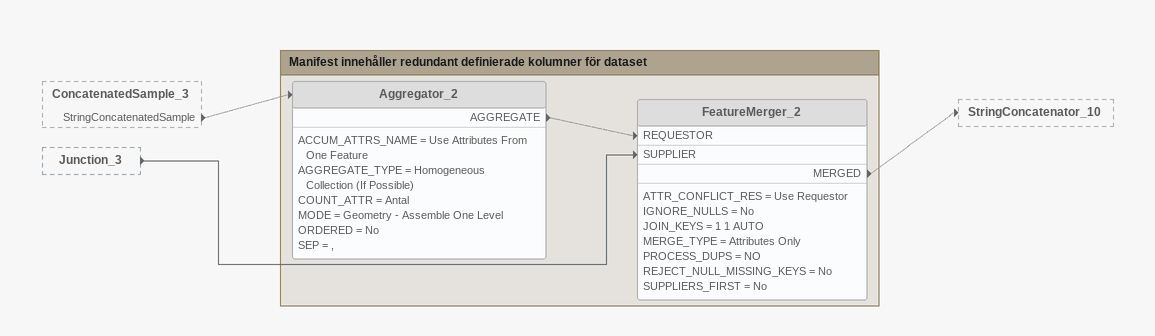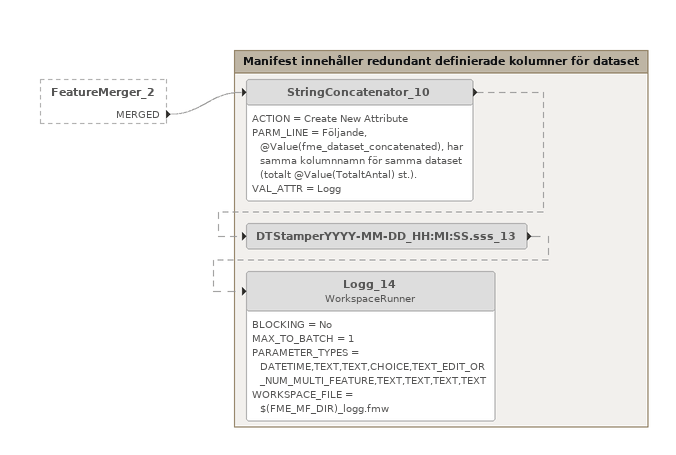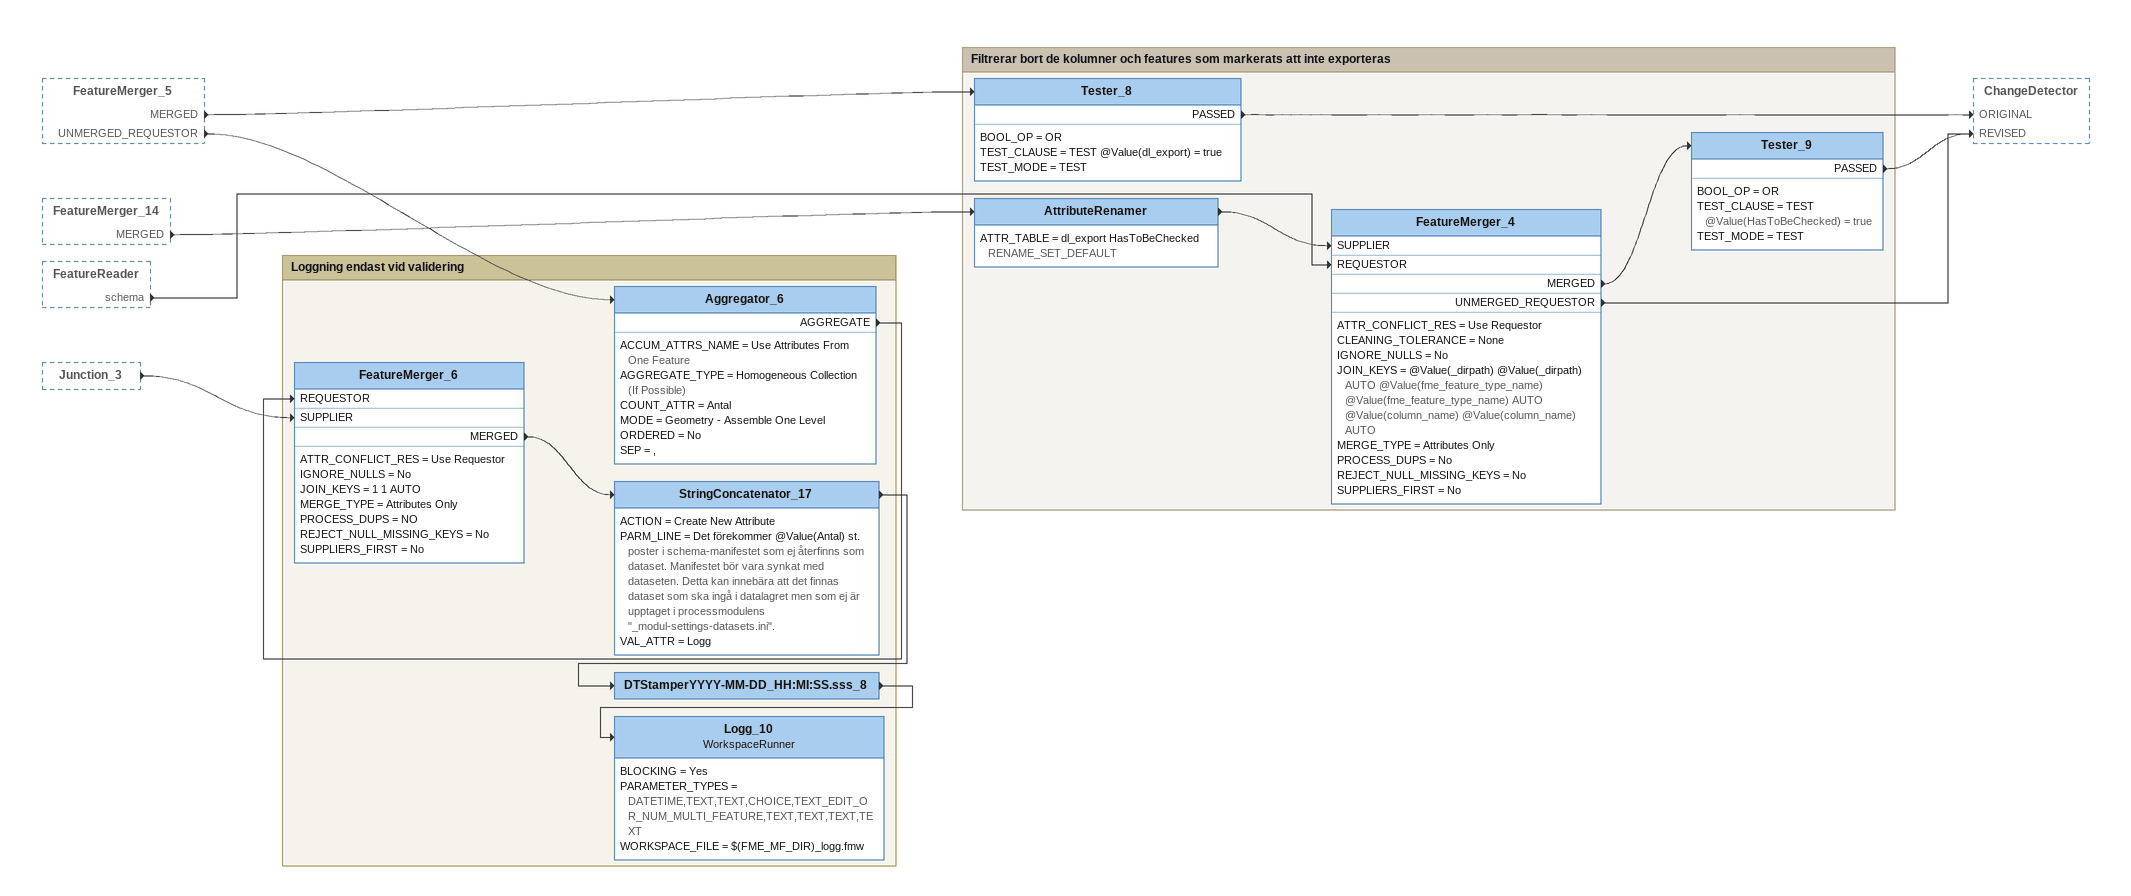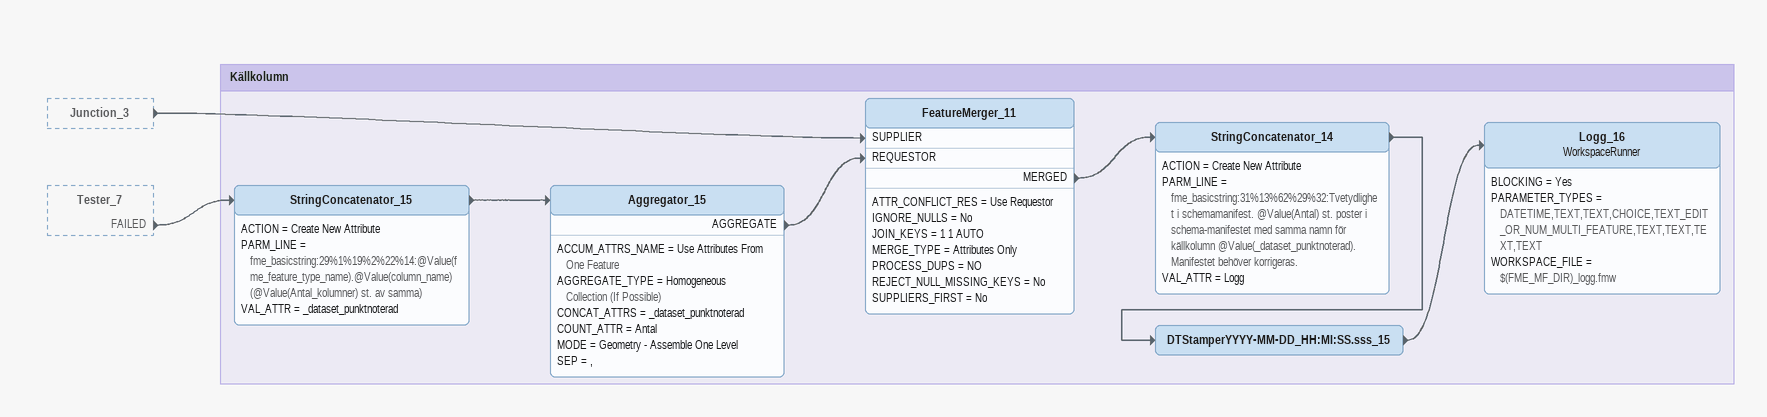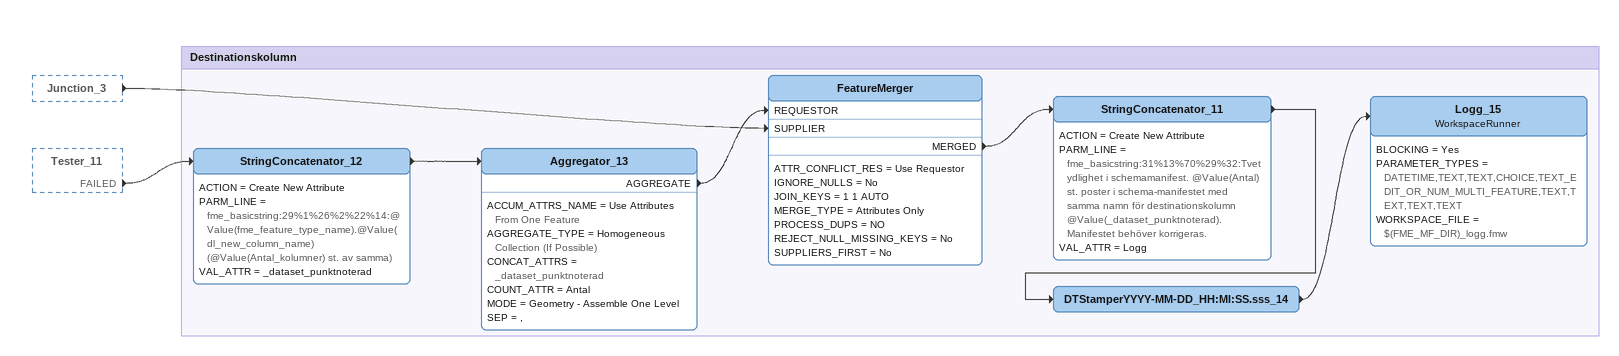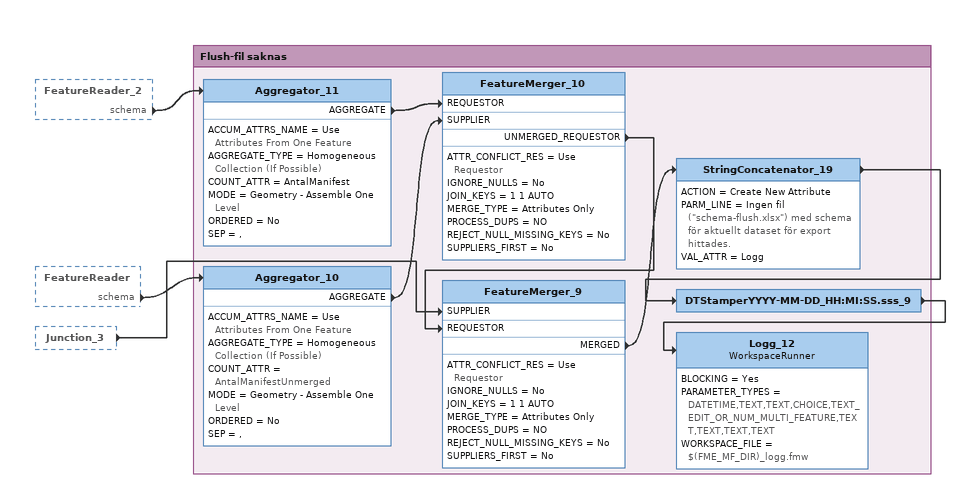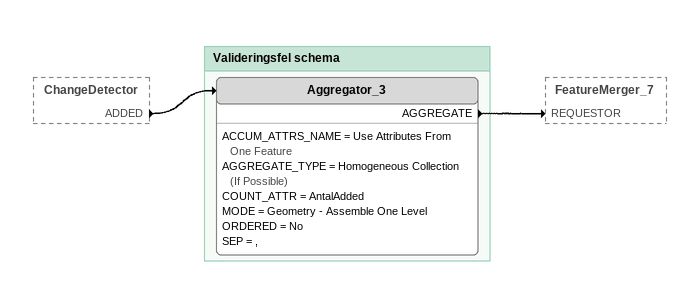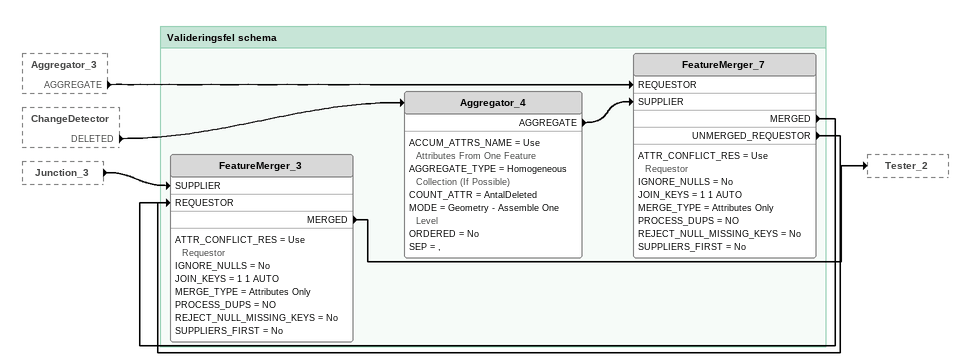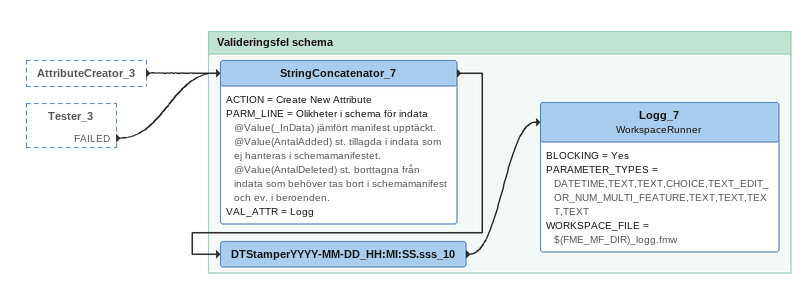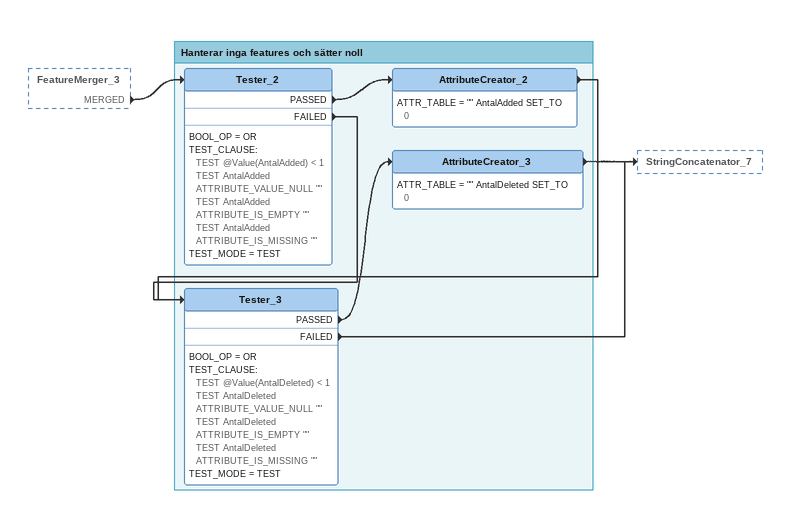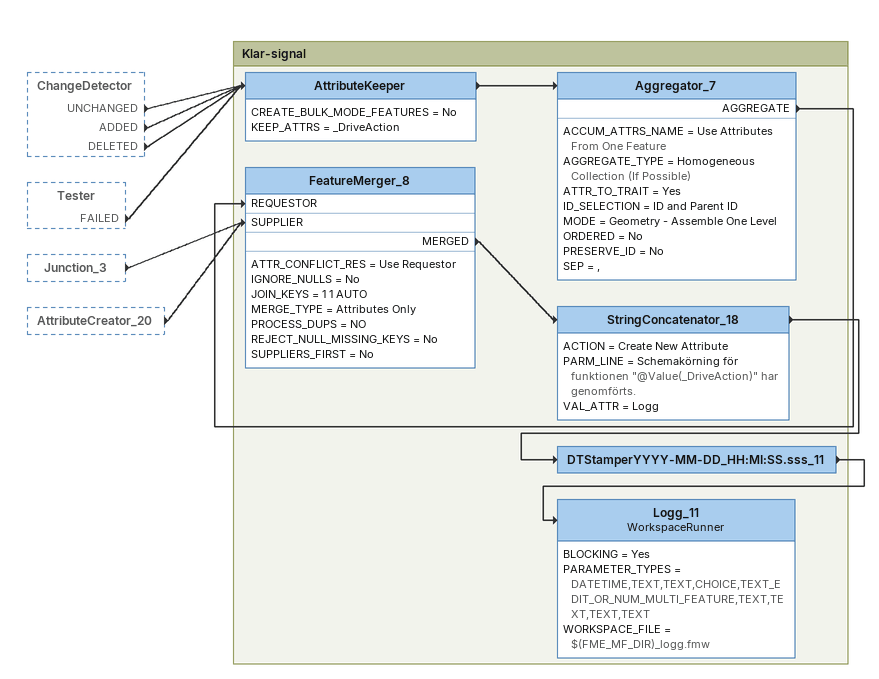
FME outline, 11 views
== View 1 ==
ConcatenatedSample_3 [outside]
    StringConcatenatedSample -> Aggregator_2 [off]
Junction_3 [outside]
    -> FeatureMerger_2 [SUPPLIER]

Bookmark: Manifest innehåller redundant definierade kolumner för dataset
Aggregator_2 [off]
    ACCUM_ATTRS_NAME = Use Attributes From One Feature
    AGGREGATE_TYPE = Homogeneous Collection (If Possible)
    COUNT_ATTR = Antal
    MODE = Geometry - Assemble One Level
    ORDERED = No
    SEP = ,
    AGGREGATE -> FeatureMerger_2 [REQUESTOR] [off]
FeatureMerger_2 [off]
    ATTR_CONFLICT_RES = Use Requestor
    IGNORE_NULLS = No
    JOIN_KEYS = 1 1 AUTO
    MERGE_TYPE = Attributes Only
    PROCESS_DUPS = NO
    REJECT_NULL_MISSING_KEYS = No
    SUPPLIERS_FIRST = No
    MERGED -> StringConcatenator_10 [off]

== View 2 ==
FeatureMerger_2 [outside]
    MERGED -> StringConcatenator_10 [off]

Bookmark: Manifest innehåller redundant definierade kolumner för dataset
StringConcatenator_10 [off]
    ACTION = Create New Attribute
    PARM_LINE = Följande, @Value(fme_dataset_concatenated), har samma kolumnnamn för samma dataset (totalt @Value(TotaltAntal) st.).
    VAL_ATTR = Logg
    -> DTStamperYYYY-MM-DD_HH:MI:SS.sss_13 [off]
DTStamperYYYY-MM-DD_HH:MI:SS.sss_13 [off]
    -> Logg_14 [off]
Logg_14: WorkspaceRunner [off]
    BLOCKING = No
    MAX_TO_BATCH = 1
    PARAMETER_TYPES = DATETIME,TEXT,TEXT,CHOICE,TEXT_EDIT_OR_NUM_MULTI_FEATURE,TEXT,TEXT,TEXT,TEXT
    WORKSPACE_FILE = $(FME_MF_DIR)_logg.fmw

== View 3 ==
FeatureMerger_5 [outside]
    MERGED -> Tester_8
    UNMERGED_REQUESTOR -> Aggregator_6
FeatureMerger_14 [outside]
    MERGED -> AttributeRenamer
FeatureReader [outside]
    schema -> FeatureMerger_4 [REQUESTOR]
Junction_3 [outside]
    -> FeatureMerger_6 [SUPPLIER]

Bookmark: Filtrerar bort de kolumner och features som markerats att inte exporteras
AttributeRenamer
    ATTR_TABLE = dl_export HasToBeChecked RENAME_SET_DEFAULT
    -> FeatureMerger_4 [SUPPLIER]
Tester_8
    BOOL_OP = OR
    TEST_CLAUSE = TEST @Value(dl_export) = true
    TEST_MODE = TEST
    PASSED -> ChangeDetector [ORIGINAL]
FeatureMerger_4
    ATTR_CONFLICT_RES = Use Requestor
    CLEANING_TOLERANCE = None
    IGNORE_NULLS = No
    JOIN_KEYS = @Value(_dirpath) @Value(_dirpath) AUTO @Value(fme_feature_type_name) @Value(fme_feature_type_name) AUTO @Value(column_name) @Value(column_name) AUTO
    MERGE_TYPE = Attributes Only
    PROCESS_DUPS = No
    REJECT_NULL_MISSING_KEYS = No
    SUPPLIERS_FIRST = No
    MERGED -> Tester_9
    UNMERGED_REQUESTOR -> ChangeDetector [REVISED]
Tester_9
    BOOL_OP = OR
    TEST_CLAUSE = TEST @Value(HasToBeChecked) = true
    TEST_MODE = TEST
    PASSED -> ChangeDetector [REVISED]

Bookmark: Loggning endast vid validering
Aggregator_6
    ACCUM_ATTRS_NAME = Use Attributes From One Feature
    AGGREGATE_TYPE = Homogeneous Collection (If Possible)
    COUNT_ATTR = Antal
    MODE = Geometry - Assemble One Level
    ORDERED = No
    SEP = ,
    AGGREGATE -> FeatureMerger_6 [REQUESTOR]
FeatureMerger_6
    ATTR_CONFLICT_RES = Use Requestor
    IGNORE_NULLS = No
    JOIN_KEYS = 1 1 AUTO
    MERGE_TYPE = Attributes Only
    PROCESS_DUPS = NO
    REJECT_NULL_MISSING_KEYS = No
    SUPPLIERS_FIRST = No
    MERGED -> StringConcatenator_17
StringConcatenator_17
    ACTION = Create New Attribute
    PARM_LINE = Det förekommer @Value(Antal) st. poster i schema-manifestet som ej återfinns som dataset. Manifestet bör vara synkat med dataseten. Detta kan innebära att det finnas dataset som ska ingå i datalagret men som ej är upptaget i processmodulens "_modul-settings-datasets.ini".
    VAL_ATTR = Logg
    -> DTStamperYYYY-MM-DD_HH:MI:SS.sss_8
DTStamperYYYY-MM-DD_HH:MI:SS.sss_8
    -> Logg_10
Logg_10: WorkspaceRunner
    BLOCKING = Yes
    PARAMETER_TYPES = DATETIME,TEXT,TEXT,CHOICE,TEXT_EDIT_OR_NUM_MULTI_FEATURE,TEXT,TEXT,TEXT,TEXT
    WORKSPACE_FILE = $(FME_MF_DIR)_logg.fmw

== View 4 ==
Junction_3 [outside]
    -> FeatureMerger_11 [SUPPLIER]
Tester_7 [outside]
    FAILED -> StringConcatenator_15

Bookmark: Källkolumn
StringConcatenator_15
    ACTION = Create New Attribute
    PARM_LINE = fme_basicstring:29%1%19%2%22%14:@Value(fme_feature_type_name).@Value(column_name) (@Value(Antal_kolumner) st. av samma)
    VAL_ATTR = _dataset_punktnoterad
    -> Aggregator_15
Aggregator_15
    ACCUM_ATTRS_NAME = Use Attributes From One Feature
    AGGREGATE_TYPE = Homogeneous Collection (If Possible)
    CONCAT_ATTRS = _dataset_punktnoterad
    COUNT_ATTR = Antal
    MODE = Geometry - Assemble One Level
    SEP = ,
    AGGREGATE -> FeatureMerger_11 [REQUESTOR]
FeatureMerger_11
    ATTR_CONFLICT_RES = Use Requestor
    IGNORE_NULLS = No
    JOIN_KEYS = 1 1 AUTO
    MERGE_TYPE = Attributes Only
    PROCESS_DUPS = NO
    REJECT_NULL_MISSING_KEYS = No
    SUPPLIERS_FIRST = No
    MERGED -> StringConcatenator_14
StringConcatenator_14
    ACTION = Create New Attribute
    PARM_LINE = fme_basicstring:31%13%62%29%32:Tvetydlighet i schemamanifest. @Value(Antal) st. poster i schema-manifestet med samma namn för källkolumn @Value(_dataset_punktnoterad). Manifestet behöver korrigeras.
    VAL_ATTR = Logg
    -> DTStamperYYYY-MM-DD_HH:MI:SS.sss_15
DTStamperYYYY-MM-DD_HH:MI:SS.sss_15
    -> Logg_16
Logg_16: WorkspaceRunner
    BLOCKING = Yes
    PARAMETER_TYPES = DATETIME,TEXT,TEXT,CHOICE,TEXT_EDIT_OR_NUM_MULTI_FEATURE,TEXT,TEXT,TEXT,TEXT
    WORKSPACE_FILE = $(FME_MF_DIR)_logg.fmw

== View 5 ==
Junction_3 [outside]
    -> FeatureMerger [SUPPLIER]
Tester_11 [outside]
    FAILED -> StringConcatenator_12

Bookmark: Destinationskolumn
StringConcatenator_12
    ACTION = Create New Attribute
    PARM_LINE = fme_basicstring:29%1%26%2%22%14:@Value(fme_feature_type_name).@Value(dl_new_column_name) (@Value(Antal_kolumner) st. av samma)
    VAL_ATTR = _dataset_punktnoterad
    -> Aggregator_13
Aggregator_13
    ACCUM_ATTRS_NAME = Use Attributes From One Feature
    AGGREGATE_TYPE = Homogeneous Collection (If Possible)
    CONCAT_ATTRS = _dataset_punktnoterad
    COUNT_ATTR = Antal
    MODE = Geometry - Assemble One Level
    SEP = ,
    AGGREGATE -> FeatureMerger [REQUESTOR]
FeatureMerger
    ATTR_CONFLICT_RES = Use Requestor
    IGNORE_NULLS = No
    JOIN_KEYS = 1 1 AUTO
    MERGE_TYPE = Attributes Only
    PROCESS_DUPS = NO
    REJECT_NULL_MISSING_KEYS = No
    SUPPLIERS_FIRST = No
    MERGED -> StringConcatenator_11
StringConcatenator_11
    ACTION = Create New Attribute
    PARM_LINE = fme_basicstring:31%13%70%29%32:Tvetydlighet i schemamanifest. @Value(Antal) st. poster i schema-manifestet med samma namn för destinationskolumn @Value(_dataset_punktnoterad). Manifestet behöver korrigeras.
    VAL_ATTR = Logg
    -> DTStamperYYYY-MM-DD_HH:MI:SS.sss_14
DTStamperYYYY-MM-DD_HH:MI:SS.sss_14
    -> Logg_15
Logg_15: WorkspaceRunner
    BLOCKING = Yes
    PARAMETER_TYPES = DATETIME,TEXT,TEXT,CHOICE,TEXT_EDIT_OR_NUM_MULTI_FEATURE,TEXT,TEXT,TEXT,TEXT
    WORKSPACE_FILE = $(FME_MF_DIR)_logg.fmw

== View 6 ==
FeatureReader_2 [outside]
    schema -> Aggregator_11
FeatureReader [outside]
    schema -> Aggregator_10
Junction_3 [outside]
    -> FeatureMerger_9 [SUPPLIER]

Bookmark: Flush-fil saknas
Aggregator_11
    ACCUM_ATTRS_NAME = Use Attributes From One Feature
    AGGREGATE_TYPE = Homogeneous Collection (If Possible)
    COUNT_ATTR = AntalManifest
    MODE = Geometry - Assemble One Level
    ORDERED = No
    SEP = ,
    AGGREGATE -> FeatureMerger_10 [REQUESTOR]
Aggregator_10
    ACCUM_ATTRS_NAME = Use Attributes From One Feature
    AGGREGATE_TYPE = Homogeneous Collection (If Possible)
    COUNT_ATTR = AntalManifestUnmerged
    MODE = Geometry - Assemble One Level
    ORDERED = No
    SEP = ,
    AGGREGATE -> FeatureMerger_10 [SUPPLIER]
FeatureMerger_10
    ATTR_CONFLICT_RES = Use Requestor
    IGNORE_NULLS = No
    JOIN_KEYS = 1 1 AUTO
    MERGE_TYPE = Attributes Only
    PROCESS_DUPS = NO
    REJECT_NULL_MISSING_KEYS = No
    SUPPLIERS_FIRST = No
    UNMERGED_REQUESTOR -> FeatureMerger_9 [REQUESTOR]
FeatureMerger_9
    ATTR_CONFLICT_RES = Use Requestor
    IGNORE_NULLS = No
    JOIN_KEYS = 1 1 AUTO
    MERGE_TYPE = Attributes Only
    PROCESS_DUPS = NO
    REJECT_NULL_MISSING_KEYS = No
    SUPPLIERS_FIRST = No
    MERGED -> StringConcatenator_19
StringConcatenator_19
    ACTION = Create New Attribute
    PARM_LINE = Ingen fil ("schema-flush.xlsx") med schema för aktuellt dataset för export hittades.
    VAL_ATTR = Logg
    -> DTStamperYYYY-MM-DD_HH:MI:SS.sss_9
DTStamperYYYY-MM-DD_HH:MI:SS.sss_9
    -> Logg_12
Logg_12: WorkspaceRunner
    BLOCKING = Yes
    PARAMETER_TYPES = DATETIME,TEXT,TEXT,CHOICE,TEXT_EDIT_OR_NUM_MULTI_FEATURE,TEXT,TEXT,TEXT,TEXT
    WORKSPACE_FILE = $(FME_MF_DIR)_logg.fmw

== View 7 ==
ChangeDetector [outside]
    ADDED -> Aggregator_3

Bookmark: Valideringsfel schema
Aggregator_3
    ACCUM_ATTRS_NAME = Use Attributes From One Feature
    AGGREGATE_TYPE = Homogeneous Collection (If Possible)
    COUNT_ATTR = AntalAdded
    MODE = Geometry - Assemble One Level
    ORDERED = No
    SEP = ,
    AGGREGATE -> FeatureMerger_7 [REQUESTOR]

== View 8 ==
Aggregator_3 [outside]
    AGGREGATE -> FeatureMerger_7 [REQUESTOR]
ChangeDetector [outside]
    DELETED -> Aggregator_4
Junction_3 [outside]
    -> FeatureMerger_3 [SUPPLIER]

Bookmark: Valideringsfel schema
Aggregator_4
    ACCUM_ATTRS_NAME = Use Attributes From One Feature
    AGGREGATE_TYPE = Homogeneous Collection (If Possible)
    COUNT_ATTR = AntalDeleted
    MODE = Geometry - Assemble One Level
    ORDERED = No
    SEP = ,
    AGGREGATE -> FeatureMerger_7 [SUPPLIER]
FeatureMerger_7
    ATTR_CONFLICT_RES = Use Requestor
    IGNORE_NULLS = No
    JOIN_KEYS = 1 1 AUTO
    MERGE_TYPE = Attributes Only
    PROCESS_DUPS = NO
    REJECT_NULL_MISSING_KEYS = No
    SUPPLIERS_FIRST = No
    MERGED -> FeatureMerger_3 [REQUESTOR]
    UNMERGED_REQUESTOR -> FeatureMerger_3 [REQUESTOR]
FeatureMerger_3
    ATTR_CONFLICT_RES = Use Requestor
    IGNORE_NULLS = No
    JOIN_KEYS = 1 1 AUTO
    MERGE_TYPE = Attributes Only
    PROCESS_DUPS = NO
    REJECT_NULL_MISSING_KEYS = No
    SUPPLIERS_FIRST = No
    MERGED -> Tester_2

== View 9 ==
AttributeCreator_3 [outside]
    -> StringConcatenator_7
Tester_3 [outside]
    FAILED -> StringConcatenator_7

Bookmark: Valideringsfel schema
StringConcatenator_7
    ACTION = Create New Attribute
    PARM_LINE = Olikheter i schema för indata @Value(_InData) jämfört manifest upptäckt. @Value(AntalAdded) st. tillagda i indata som ej hanteras i schemamanifestet. @Value(AntalDeleted) st. borttagna från indata som behöver tas bort i schemamanifest och ev. i beroenden.
    VAL_ATTR = Logg
    -> DTStamperYYYY-MM-DD_HH:MI:SS.sss_10
DTStamperYYYY-MM-DD_HH:MI:SS.sss_10
    -> Logg_7
Logg_7: WorkspaceRunner
    BLOCKING = Yes
    PARAMETER_TYPES = DATETIME,TEXT,TEXT,CHOICE,TEXT_EDIT_OR_NUM_MULTI_FEATURE,TEXT,TEXT,TEXT,TEXT
    WORKSPACE_FILE = $(FME_MF_DIR)_logg.fmw

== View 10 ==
FeatureMerger_3 [outside]
    MERGED -> Tester_2

Bookmark: Hanterar inga features och sätter noll
Tester_2
    BOOL_OP = OR
    TEST_CLAUSE:
      TEST @Value(AntalAdded) < 1
      TEST AntalAdded ATTRIBUTE_VALUE_NULL ""
      TEST AntalAdded ATTRIBUTE_IS_EMPTY ""
      TEST AntalAdded ATTRIBUTE_IS_MISSING ""
    TEST_MODE = TEST
    PASSED -> AttributeCreator_2
    FAILED -> Tester_3
AttributeCreator_2
    ATTR_TABLE = "" AntalAdded SET_TO 0
    -> Tester_3
Tester_3
    BOOL_OP = OR
    TEST_CLAUSE:
      TEST @Value(AntalDeleted) < 1
      TEST AntalDeleted ATTRIBUTE_VALUE_NULL ""
      TEST AntalDeleted ATTRIBUTE_IS_EMPTY ""
      TEST AntalDeleted ATTRIBUTE_IS_MISSING ""
    TEST_MODE = TEST
    PASSED -> AttributeCreator_3
    FAILED -> StringConcatenator_7
AttributeCreator_3
    ATTR_TABLE = "" AntalDeleted SET_TO 0
    -> StringConcatenator_7

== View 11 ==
ChangeDetector [outside]
    UNCHANGED -> AttributeKeeper
    ADDED -> AttributeKeeper
    DELETED -> AttributeKeeper
Tester [outside]
    FAILED -> AttributeKeeper
Junction_3 [outside]
    -> FeatureMerger_8 [SUPPLIER]
AttributeCreator_20 [outside]
    -> FeatureMerger_8 [SUPPLIER]

Bookmark: Klar-signal
AttributeKeeper
    CREATE_BULK_MODE_FEATURES = No
    KEEP_ATTRS = _DriveAction
    -> Aggregator_7
Aggregator_7
    ACCUM_ATTRS_NAME = Use Attributes From One Feature
    AGGREGATE_TYPE = Homogeneous Collection (If Possible)
    ATTR_TO_TRAIT = Yes
    ID_SELECTION = ID and Parent ID
    MODE = Geometry - Assemble One Level
    ORDERED = No
    PRESERVE_ID = No
    SEP = ,
    AGGREGATE -> FeatureMerger_8 [REQUESTOR]
FeatureMerger_8
    ATTR_CONFLICT_RES = Use Requestor
    IGNORE_NULLS = No
    JOIN_KEYS = 1 1 AUTO
    MERGE_TYPE = Attributes Only
    PROCESS_DUPS = NO
    REJECT_NULL_MISSING_KEYS = No
    SUPPLIERS_FIRST = No
    MERGED -> StringConcatenator_18
StringConcatenator_18
    ACTION = Create New Attribute
    PARM_LINE = Schemakörning för funktionen "@Value(_DriveAction)" har genomförts.
    VAL_ATTR = Logg
    -> DTStamperYYYY-MM-DD_HH:MI:SS.sss_11
DTStamperYYYY-MM-DD_HH:MI:SS.sss_11
    -> Logg_11
Logg_11: WorkspaceRunner
    BLOCKING = Yes
    PARAMETER_TYPES = DATETIME,TEXT,TEXT,CHOICE,TEXT_EDIT_OR_NUM_MULTI_FEATURE,TEXT,TEXT,TEXT,TEXT
    WORKSPACE_FILE = $(FME_MF_DIR)_logg.fmw
